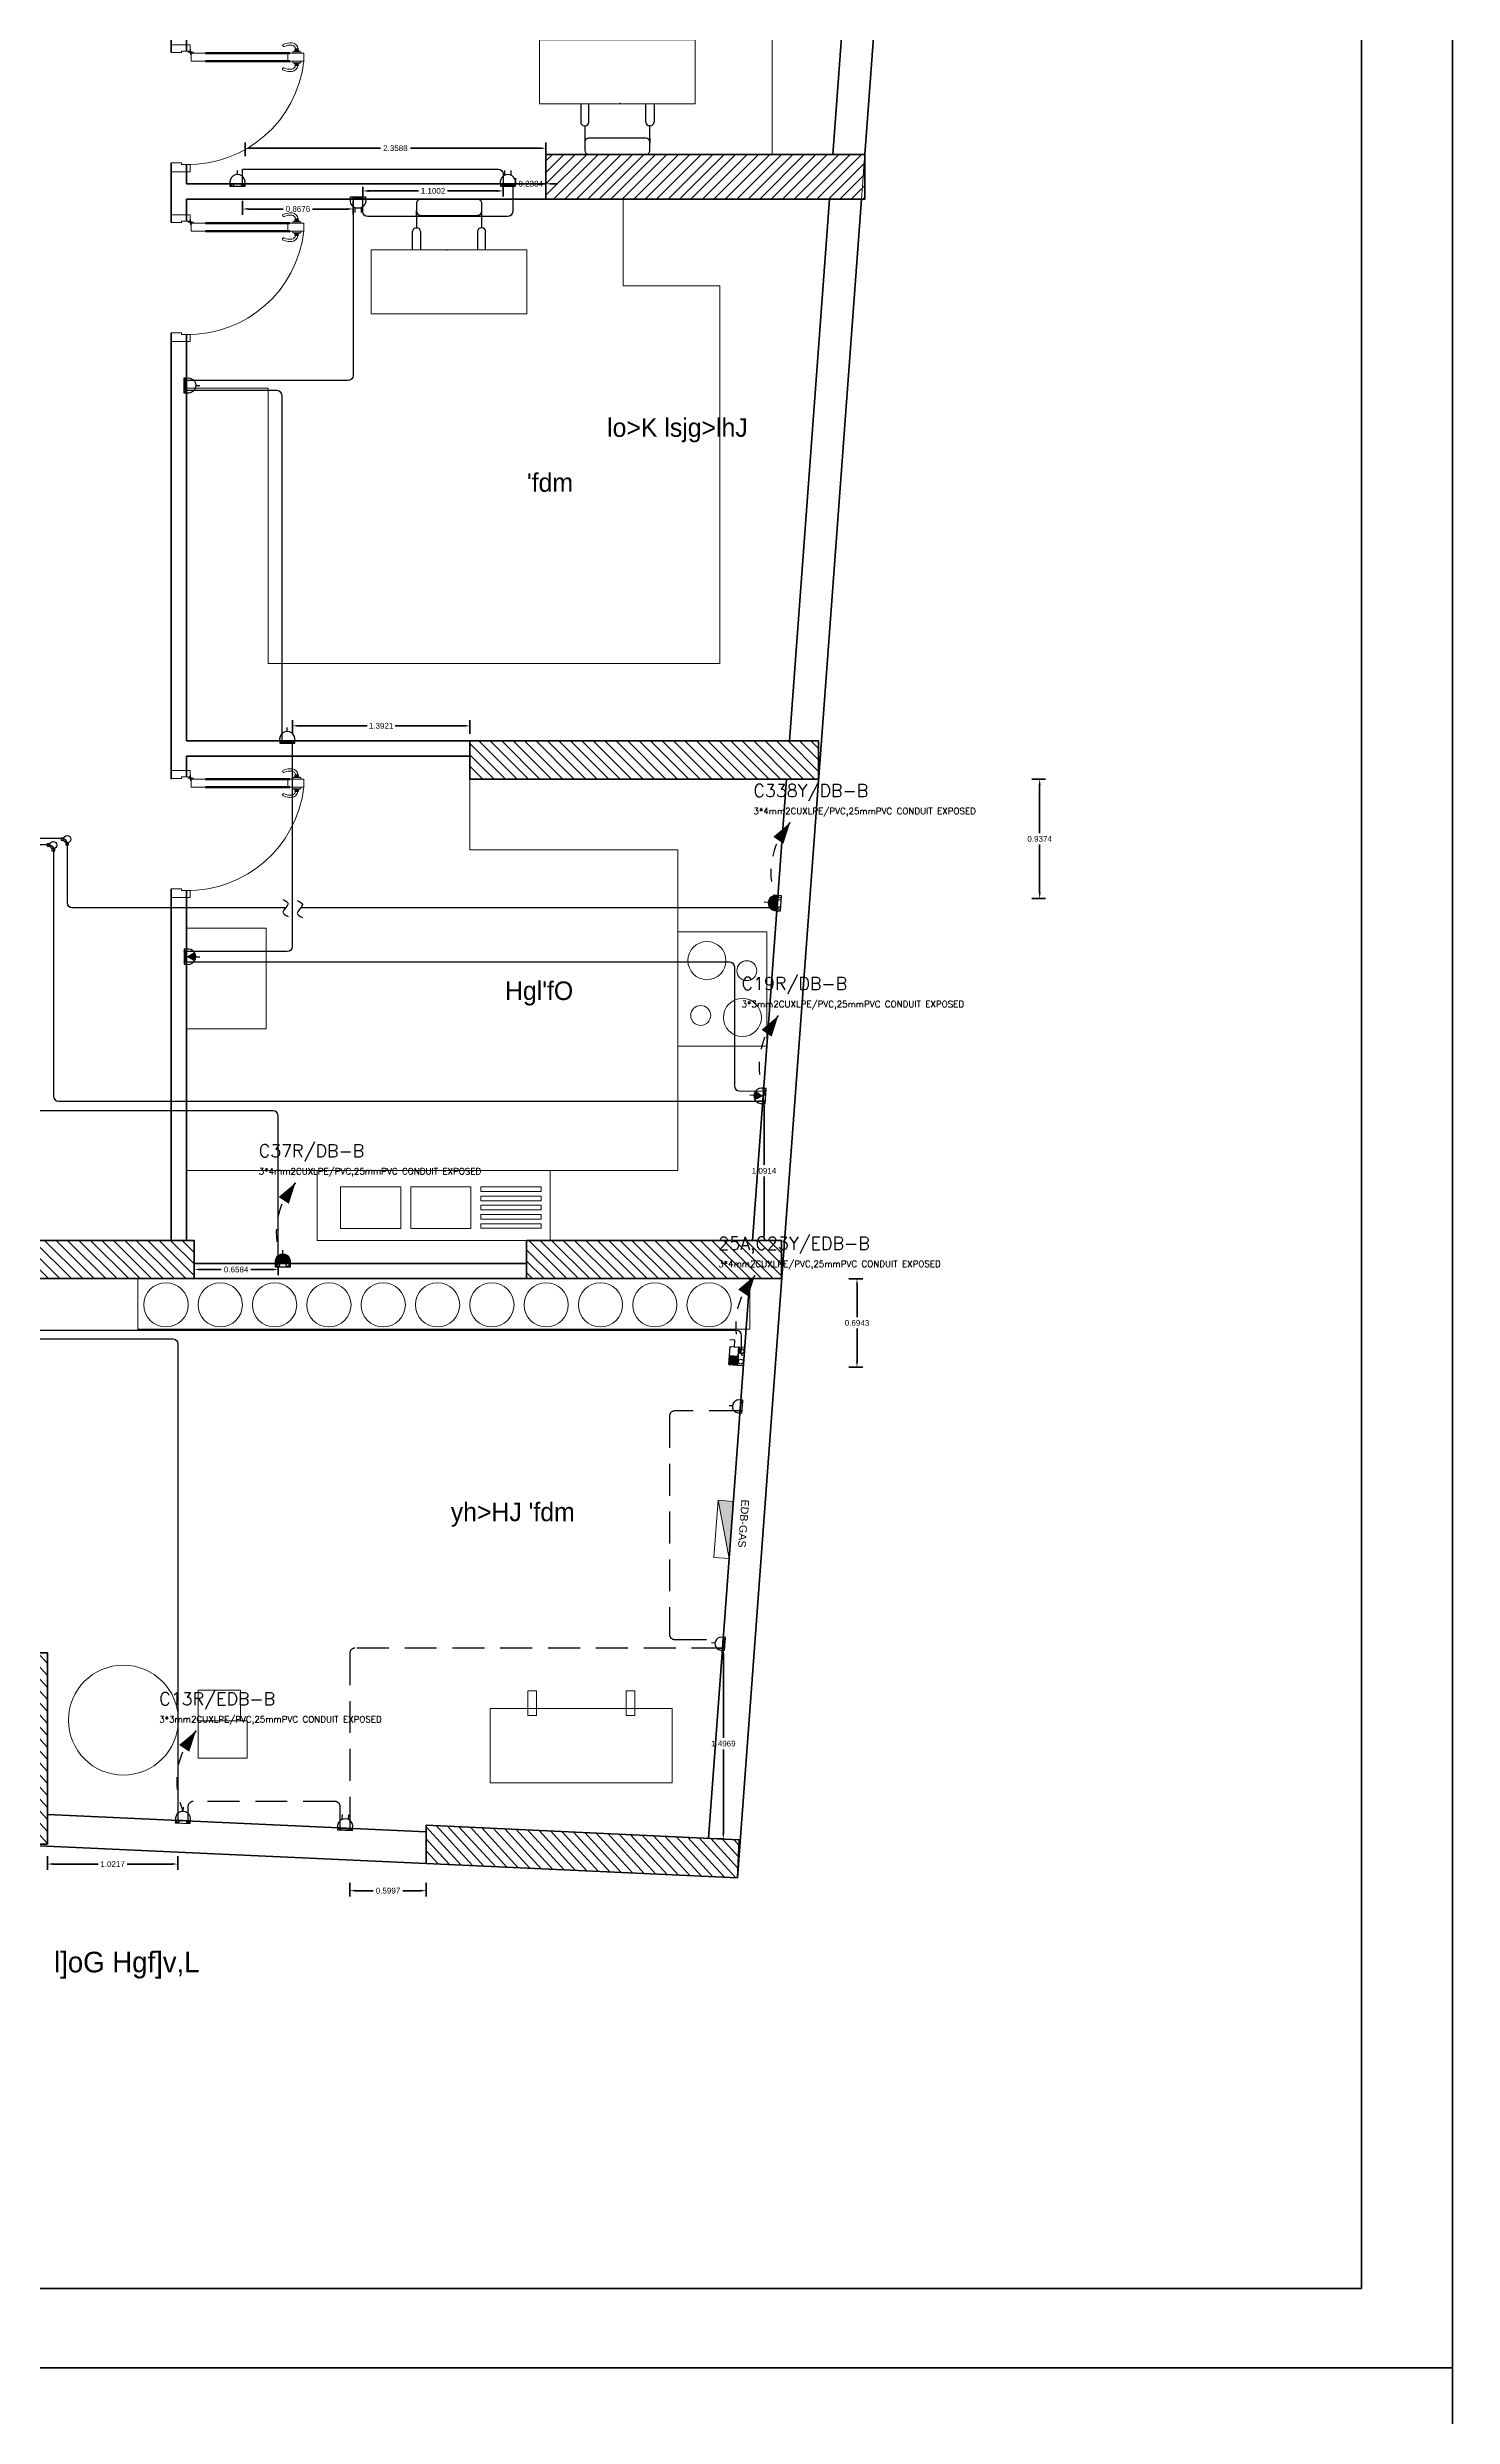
# Model space of a CAD drawing. Header units: inches. Extents: x 3955 to 4125, y 4886 to 4983.
# Drawn here: x 4056.49 to 4067.51, y 4916.26 to 4934.84 of the extents above; entities that cross this region are included whole.
import ezdxf

# ---------------------------------------------------------------- set-up
doc = ezdxf.new("R2010")
doc.units = ezdxf.units.IN
doc.header["$MEASUREMENT"] = 0
doc.linetypes.add('ACAD_ISO03W100', pattern=[30, 12, -18])
doc.linetypes.add('HIDDEN', pattern=[0.375, 0.25, -0.125])
doc.layers.get('0').update_dxf_attribs({"lineweight": 35})
doc.layers.get('Defpoints').update_dxf_attribs({"lineweight": 25})
for name, color, linetype, lineweight in [('Column(S)', 24, 'Continuous', 35), ('DIM', 6, 'Continuous', 20), ('DIM IN', 12, 'Continuous', 15), ('DOOR', 24, 'Continuous', 18), ('HA', 252, 'Continuous', 18), ('hatch col(S)', 45, 'Continuous', 15), ('NORM', 90, 'Continuous', 15), ('Shop Drawing', 3, 'Continuous', 30), ('TEXT', 152, 'Continuous', 30), ('walls', 7, 'Continuous', 40)]:
    doc.layers.add(name, color=color, linetype=linetype, lineweight=lineweight)
for name, color, linetype in [('E Wiring', 1, 'HIDDEN'), ('E-CUT', 30, 'Continuous'), ('E-LEADER', 30, 'Continuous'), ('E-POWER', 3, 'Continuous'), ('E-TEXT', 2, 'Continuous'), ('EM', 3, 'Continuous'), ('finish', 32, 'Continuous'), ('N Wiring', 255, 'Continuous'), ('UMG-ML', 251, 'Continuous'), ('WE - BOXES', 2, 'Continuous')]:
    doc.layers.add(name, color=color, linetype=linetype)
doc.styles.add('ARA', font='sosa.shx', dxfattribs={"height": 0.18})
doc.styles.add('ELEC', font='romans.shx')
doc.styles.add('SOSA', font='sosa.shx')
doc.styles.get("Standard").update_dxf_attribs({"font": 'arial.ttf'})
doc.dimstyles.get("Standard").update_dxf_attribs({"dimtxt": 0.18, "dimasz": 0.18, "dimexe": 0.18, "dimexo": 0.0625, "dimgap": 0.09, "dimtad": 0, "dimtih": 1, "dimtoh": 1, "dimdec": 4, "dimzin": 0, "dimdsep": 46, "dimtxsty": 'Standard', "dimcen": 0.09, "dimadec": 0, "dimazin": 0, "dimtfac": 1, "dimtdec": 4, "dimtofl": 0, "dimtmove": 0, "dimatfit": 3, "dimfxl": 1, "dimtolj": 1, "dimtzin": 0, "dimarcsym": 0})

# ---------------------------------------------------------------- blocks, each defined once
blk = doc.blocks.new('A$C73D03C2A')
at = {"layer": 'DOOR', "linetype": 'Continuous'}
for p, q in [((0.041, 0.852), (0.041, 0.871)), ((0.046, 0.852), (0.046, 0.871)), ((0.047, 0.852), (0.047, 0.872)), ((0.053, 0.872), (0.047, 0.872)), ((0.053, 0.852), (0.047, 0.852)), ((0.053, 0.852), (0.053, 0.872)), ((0.055, 0.845), (0.055, 0.879)), ((0.061, 0.879), (0.055, 0.879)), ((0.061, 0.845), (0.055, 0.845)), ((0.061, 0.835), (0.061, 0.889)), ((0.061, 0.889), (0.071, 0.889)), ((0.071, 0.835), (0.061, 0.835)), ((0.071, 0.813), (0.071, 0.911)), ((0.071, 0.911), (0.126, 0.911)), ((0.071, 0.817), (0.071, 0.808)), ((0.126, 0.813), (0.126, 0.911)), ((0.137, 0.889), (0.126, 0.889)), ((0.126, 0.835), (0.137, 0.835)), ((0.127, 0.817), (0.127, 0.808)), ((0.137, 0.835), (0.137, 0.889)), ((0.137, 0.879), (0.142, 0.879)), ((0.137, 0.845), (0.142, 0.845)), ((0.142, 0.845), (0.142, 0.879)), ((0.144, 0.872), (0.151, 0.872)), ((0.144, 0.852), (0.144, 0.872)), ((0.144, 0.852), (0.151, 0.852)), ((0.151, 0.852), (0.151, 0.872)), ((0.156, 0.872), (0.156, 0.872)), ((0.156, 0.852), (0.156, 0.872)), ((0.066, 0.236), (0.066, 0.812)), ((0.071, 0.813), (0.071, 0.236)), ((0.076, 0.813), (0.071, 0.813)), ((0.076, 0.802), (0.076, 0.813)), ((0.076, 0.802), (0.076, 0.236)), ((0.076, 0.802), (0.121, 0.802)), ((0.121, 0.802), (0.121, 0.813)), ((0.121, 0.813), (0.126, 0.813)), ((0.121, 0.802), (0.121, 0.236)), ((0.126, 0.813), (0.126, 0.236)), ((0.131, 0.236), (0.131, 0.812)), ((0.071, 0.236), (0.071, 0.138)), ((0.126, 0.138), (0.126, 0.236)), ((0.013, 0), (0.013, 0.131)), ((0.056, 0.131), (0.013, 0.131)), ((0.067, 0), (0.013, 0)), ((0.056, 0.131), (0.056, 0.071)), ((0.056, 0.071), (0.067, 0.071)), ((0.067, 0.071), (0.067, 0)), ((0.071, 0.138), (0.126, 0.138)), ((0.824, 0.071), (0.824, 0)), ((0.835, 0.071), (0.824, 0.071)), ((0.824, 0), (0.884, 0)), ((0.835, 0.131), (0.835, 0.071)), ((0.835, 0.131), (0.884, 0.131)), ((0.884, 0), (0.884, 0.131))]:
    blk.add_line(p, q, dxfattribs=at)
at = {"layer": 'DOOR'}
for p, q in [((0.013, 0.131), (0.013, 0)), ((0.013, 0.131), (0.013, 0)), ((0.013, 0.131), (0.013, 0)), ((0.044, 0.134), (0.082, 0.134)), ((0.056, 0.131), (0.071, 0.138)), ((0.064, 0.154), (0.064, 0.115))]:
    blk.add_line(p, q, dxfattribs=at)
at = {"layer": 'DOOR', "linetype": 'Continuous'}
blk.add_circle((0.064, 0.134), 0.00617, dxfattribs=at)
for centre, radius, start, end in [((0.105, 0.817), 0.105, 172.4946, 205.9899), ((0.046, 0.825), 0.0459, 96.2766, 172.4946), ((0.106, 0.816), 0.0903, 171.5898, 204.9077), ((0.046, 0.825), 0.0297, 99.7089, 172.4946), ((0.044, 0.871), 0.00259, 0, 180), ((0.044, 0.852), 0.00259, 180, 0), ((0.071, 0.812), 0.00476, 90, 270), ((0.127, 0.812), 0.00476, 270, 90), ((0.153, 0.872), 0.00262, 0, 192.4511), ((0.153, 0.852), 0.00262, 167.5489, 0), ((0.151, 0.824), 0.0459, 7.5054, 83.7234), ((0.151, 0.824), 0.0297, 7.5054, 80.2911), ((0.091, 0.815), 0.0903, 335.0923, 8.4102), ((0.092, 0.817), 0.105, 334.0101, 7.5054), ((0.018, 0.773), 0.00773, 195.2913, 36.6885), ((0.179, 0.772), 0.00773, 143.3115, 344.7087)]:
    blk.add_arc(centre, radius, start, end, dxfattribs=at)
at = {"layer": 'DOOR'}
blk.add_arc((0.035, 0.116), 0.8, 358.9289, 83.4773, dxfattribs=at)
blk = doc.blocks.new('A$C62E15A51')
at = {"layer": 'UMG-ML', "color": 34}
for p, q in [((0.032, 0.372), (0.032, 0.309)), ((0.511, 0.404), (0.064, 0.404)), ((0.543, 0.309), (0.543, 0.372)), ((0.032, 0.277), (0.032, 0.316)), ((0.032, 0.277), (0.032, 0.179)), ((0.064, 0.277), (0.511, 0.277)), ((0.543, 0.277), (0.543, 0.316)), ((0.543, 0.179), (0.543, 0.277)), ((0, 0.004), (0, 0.15)), ((0.029, 0.179), (0.035, 0.179)), ((0.064, 0.15), (0.064, 0.004)), ((0.269, 0), (0.269, 0.004)), ((0.511, 0.15), (0.511, 0.004)), ((0.546, 0.179), (0.539, 0.179)), ((0.574, 0.004), (0.574, 0.15))]:
    blk.add_line(p, q, dxfattribs=at)
for centre, radius, start, end in [((0.064, 0.372), 0.0319, 90.0003, 180.0003), ((0.511, 0.372), 0.0319, 0.0003, 90.0003), ((0.064, 0.309), 0.0319, 180.0003, 270.0003), ((0.511, 0.309), 0.0319, 270.0003, 0.0003), ((0.029, 0.15), 0.0287, 90.0003, 180.0003), ((0.035, 0.15), 0.0287, 0.0003, 90.0003), ((0.539, 0.15), 0.0287, 90.0003, 180.0003), ((0.546, 0.15), 0.0287, 0.0003, 90.0003)]:
    blk.add_arc(centre, radius, start, end, dxfattribs=at)
blk = doc.blocks.new('LAB PANNEL')
h = blk.add_hatch(color=4)
h.dxf.hatch_style = 1
h.paths.add_polyline_path([(96.055, 62.414), (95.935, 62.414), (96.055, 61.964)])
at = {"layer": 'NORM', "color": 4, "lineweight": 0, "ltscale": 2.5}
blk.add_line((95.935, 62.414, 0), (96.055, 61.964, 0), dxfattribs=at)
at = {"layer": 'NORM', "color": 4, "lineweight": 0, "ltscale": 2.5, "elevation": 0}
blk.add_lwpolyline([(96.055, 62.414), (95.935, 62.414), (95.935, 61.964), (96.055, 61.964), (96.055, 62.414)], dxfattribs=at)
blk = doc.blocks.new('S2')
blk.add_line((-147, 0), (147, 0))
at = {"linetype": 'Continuous'}
for p, q in [((-62, 167), (-62, 260)), ((62, 167), (62, 260))]:
    blk.add_line(p, q, dxfattribs=at)
blk.add_lwpolyline([(147, 0), (-147, 0), (-147, -44), (147, -44)], close=True)
for centre in [(-93, -22), (93, -22)]:
    blk.add_circle(centre, 19.4)
blk.add_arc((0, 30), 150, 348.4616, 191.5384, dxfattribs=at)
blk = doc.blocks.new('S1')
for p, q in [((-147, 0), (147, 0)), ((0, 180), (0, 260))]:
    blk.add_line(p, q)
blk.add_lwpolyline([(147, 0), (-147, 0), (-147, -48), (147, -48)], close=True)
for centre in [(-99, -24), (99, -24)]:
    blk.add_circle(centre, 22.2)
at = {"linetype": 'Continuous'}
blk.add_arc((0, 30), 150, 348.4616, 191.5384, dxfattribs=at)
blk = doc.blocks.new('S6')
blk.add_hatch(color=256).paths.add_polyline_path([(-147, 0), (147, 0, 1.224777)])
for p, q in [((-147, 0), (147, 0)), ((0, 180), (0, 260))]:
    blk.add_line(p, q)
blk.add_lwpolyline([(147, 0), (-147, 0), (-147, -67), (147, -67)], close=True)
for centre in [(-92, -33), (92, -33)]:
    blk.add_circle(centre, 30)
at = {"linetype": 'Continuous'}
blk.add_arc((0, 30), 150, 348.4616, 191.5384, dxfattribs=at)
blk = doc.blocks.new('*U9')
blk.add_line((233, 512), (309, 560))
blk.add_lwpolyline([(309, 560, 0, 96, 0), (175, 462, 96, 96, 0)], format="xyseb")
at = {"linetype": 'HIDDEN', "ltscale": 0.2}
blk.add_arc((581, 44), 583, 117.8068, 184.3237, dxfattribs=at)
blk = doc.blocks.new('S8')
blk.add_hatch(color=256).paths.add_polyline_path([(88, 151, 0.325045), (-88, 151), (0, 0)])
for p, q in [((-147, 0), (147, 0)), ((0, 180), (0, 260))]:
    blk.add_line(p, q)
blk.add_lwpolyline([(147, 0), (-147, 0), (-147, -46), (147, -46)], close=True)
for centre in [(-100, -23), (100, -23)]:
    blk.add_circle(centre, 21.4)
at = {"linetype": 'Continuous'}
blk.add_arc((0, 30), 150, 348.4616, 191.5384, dxfattribs=at)
blk = doc.blocks.new('*D310')
at = {"layer": 'Defpoints', "color": 0}
for p in [(3573.596, 1336.126, 0), (3573.835, 1336.126, 0), (3573.835, 1336.126)]:
    blk.add_point(p, dxfattribs=at)
at = {"layer": 'DIM', "color": 0, "lineweight": -2, "transparency": 16777216}
for p, q in [((3573.551, 1336.126), (3573.506, 1336.126)), ((3573.596, 1336.126), (3573.596, 1336.171)), ((3573.835, 1336.126), (3573.835, 1336.171)), ((3573.88, 1336.126), (3573.925, 1336.126))]:
    blk.add_line(p, q, dxfattribs=at)
at = {"layer": 'DIM', "color": 0, "transparency": 16777216}
for points in [[(3573.551, 1336.133), (3573.551, 1336.118), (3573.596, 1336.126)], [(3573.88, 1336.133), (3573.88, 1336.118), (3573.835, 1336.126)]]:
    blk.add_solid(points, dxfattribs=at)
at = {"layer": 'DIM', "color": 0, "transparency": 16777216, "insert": (3573.716, 1336.126), "char_height": 0.045, "attachment_point": 5}
blk.add_mtext('\\A1;0.2384', dxfattribs=at)
blk = doc.blocks.new('*D311')
at = {"layer": 'Defpoints', "color": 0}
for p in [(3573.835, 1336.405), (3571.476, 1336.126, 0), (3573.835, 1336.126, 0)]:
    blk.add_point(p, dxfattribs=at)
at = {"layer": 'DIM', "color": 0, "lineweight": -2, "transparency": 16777216}
for p, q in [((3571.476, 1336.342), (3571.476, 1336.45)), ((3571.521, 1336.405), (3572.539, 1336.405)), ((3573.79, 1336.405), (3572.772, 1336.405)), ((3573.835, 1336.342), (3573.835, 1336.45))]:
    blk.add_line(p, q, dxfattribs=at)
at = {"layer": 'DIM', "color": 0, "transparency": 16777216}
for points in [[(3571.521, 1336.412), (3571.521, 1336.397), (3571.476, 1336.405)], [(3573.79, 1336.412), (3573.79, 1336.397), (3573.835, 1336.405)]]:
    blk.add_solid(points, dxfattribs=at)
at = {"layer": 'DIM', "color": 0, "transparency": 16777216, "insert": (3572.655, 1336.405), "char_height": 0.045, "attachment_point": 5}
blk.add_mtext('\\A1;2.3588', dxfattribs=at)
blk = doc.blocks.new('*D390')
at = {"layer": 'Defpoints', "color": 0}
for p in [(3569.927, 1323.278, 0), (3570.949, 1323.278, 0), (3569.927, 1322.945)]:
    blk.add_point(p, dxfattribs=at)
at = {"layer": 'DIM', "color": 0, "lineweight": -2, "transparency": 16777216}
for p, q in [((3569.927, 1323.008), (3569.927, 1322.9)), ((3569.972, 1322.945), (3570.324, 1322.945)), ((3570.904, 1322.945), (3570.552, 1322.945)), ((3570.949, 1323.008), (3570.949, 1322.9))]:
    blk.add_line(p, q, dxfattribs=at)
at = {"layer": 'DIM', "color": 0, "transparency": 16777216}
for points in [[(3569.972, 1322.953), (3569.972, 1322.938), (3569.927, 1322.945)], [(3570.904, 1322.953), (3570.904, 1322.938), (3570.949, 1322.945)]]:
    blk.add_solid(points, dxfattribs=at)
at = {"layer": 'DIM', "color": 0, "transparency": 16777216, "insert": (3570.438, 1322.945), "char_height": 0.045, "attachment_point": 5}
blk.add_mtext('\\A1;1.0217', dxfattribs=at)
blk = doc.blocks.new('*D391')
at = {"layer": 'Defpoints', "color": 0}
for p in [(3572.297, 1323.217, 0), (3572.897, 1323.217, 0), (3572.897, 1322.736)]:
    blk.add_point(p, dxfattribs=at)
at = {"layer": 'DIM', "color": 0, "lineweight": -2, "transparency": 16777216}
for p, q in [((3572.297, 1322.799), (3572.297, 1322.691)), ((3572.342, 1322.736), (3572.481, 1322.736)), ((3572.852, 1322.736), (3572.713, 1322.736)), ((3572.897, 1322.799), (3572.897, 1322.691))]:
    blk.add_line(p, q, dxfattribs=at)
at = {"layer": 'DIM', "color": 0, "transparency": 16777216}
for points in [[(3572.342, 1322.744), (3572.342, 1322.729), (3572.297, 1322.736)], [(3572.852, 1322.744), (3572.852, 1322.729), (3572.897, 1322.736)]]:
    blk.add_solid(points, dxfattribs=at)
at = {"layer": 'DIM', "color": 0, "transparency": 16777216, "insert": (3572.597, 1322.736), "char_height": 0.045, "attachment_point": 5}
blk.add_mtext('\\A1;0.5997', dxfattribs=at)
blk = doc.blocks.new('*D392')
at = {"layer": 'Defpoints', "color": 0}
for p in [(3575.228, 1324.639, 0), (3575.226, 1323.142, 0), (3575.226, 1323.142)]:
    blk.add_point(p, dxfattribs=at)
at = {"layer": 'DIM', "color": 0, "lineweight": -2, "transparency": 16777216}
for p, q in [((3575.226, 1324.639), (3575.181, 1324.639)), ((3575.226, 1324.594), (3575.226, 1323.936)), ((3575.226, 1323.187), (3575.226, 1323.845)), ((3575.226, 1323.142), (3575.181, 1323.142))]:
    blk.add_line(p, q, dxfattribs=at)
at = {"layer": 'DIM', "color": 0, "transparency": 16777216}
for points in [[(3575.218, 1324.594), (3575.233, 1324.594), (3575.226, 1324.639)], [(3575.218, 1323.187), (3575.233, 1323.187), (3575.226, 1323.142)]]:
    blk.add_solid(points, dxfattribs=at)
at = {"layer": 'DIM', "color": 0, "transparency": 16777216, "insert": (3575.226, 1323.89), "char_height": 0.045, "attachment_point": 5}
blk.add_mtext('\\A1;1.4969', dxfattribs=at)
blk = doc.blocks.new('*D393')
at = {"layer": 'Defpoints', "color": 0}
for p in [(3575.39, 1327.537, 0), (3576.274, 1327.537), (3575.39, 1326.843, 0)]:
    blk.add_point(p, dxfattribs=at)
at = {"layer": 'DIM', "color": 0, "lineweight": -2, "transparency": 16777216}
for p, q in [((3576.211, 1327.537), (3576.319, 1327.537)), ((3576.274, 1327.492), (3576.274, 1327.236)), ((3576.274, 1326.888), (3576.274, 1327.145)), ((3576.211, 1326.843), (3576.319, 1326.843))]:
    blk.add_line(p, q, dxfattribs=at)
at = {"layer": 'DIM', "color": 0, "transparency": 16777216}
for points in [[(3576.266, 1327.492), (3576.281, 1327.492), (3576.274, 1327.537)], [(3576.266, 1326.888), (3576.281, 1326.888), (3576.274, 1326.843)]]:
    blk.add_solid(points, dxfattribs=at)
at = {"layer": 'DIM', "color": 0, "transparency": 16777216, "insert": (3576.274, 1327.19), "char_height": 0.045, "attachment_point": 5}
blk.add_mtext('\\A1;0.6943', dxfattribs=at)
blk = doc.blocks.new('*D394')
at = {"layer": 'Defpoints', "color": 0}
for p in [(3571.077, 1327.644, 0), (3571.077, 1327.609), (3571.735, 1327.644, 0)]:
    blk.add_point(p, dxfattribs=at)
at = {"layer": 'DIM', "color": 0, "lineweight": -2, "transparency": 16777216}
for p, q in [((3571.077, 1327.628), (3571.077, 1327.564)), ((3571.122, 1327.609), (3571.29, 1327.609)), ((3571.69, 1327.609), (3571.522, 1327.609)), ((3571.735, 1327.628), (3571.735, 1327.564))]:
    blk.add_line(p, q, dxfattribs=at)
at = {"layer": 'DIM', "color": 0, "transparency": 16777216}
for points in [[(3571.122, 1327.617), (3571.122, 1327.602), (3571.077, 1327.609)], [(3571.69, 1327.617), (3571.69, 1327.602), (3571.735, 1327.609)]]:
    blk.add_solid(points, dxfattribs=at)
at = {"layer": 'DIM', "color": 0, "transparency": 16777216, "insert": (3571.406, 1327.609), "char_height": 0.045, "attachment_point": 5}
blk.add_mtext('\\A1;0.6584', dxfattribs=at)
blk = doc.blocks.new('*D395')
at = {"layer": 'Defpoints', "color": 0}
for p in [(3575.545, 1328.929, 0), (3575.545, 1327.837, 0), (3575.545, 1327.837)]:
    blk.add_point(p, dxfattribs=at)
at = {"layer": 'DIM', "color": 0, "lineweight": -2, "transparency": 16777216}
for p, q in [((3575.545, 1328.929), (3575.5, 1328.929)), ((3575.545, 1328.884), (3575.545, 1328.429)), ((3575.545, 1327.882), (3575.545, 1328.338)), ((3575.545, 1327.837), (3575.5, 1327.837))]:
    blk.add_line(p, q, dxfattribs=at)
at = {"layer": 'DIM', "color": 0, "transparency": 16777216}
for points in [[(3575.538, 1328.884), (3575.553, 1328.884), (3575.545, 1328.929)], [(3575.538, 1327.882), (3575.553, 1327.882), (3575.545, 1327.837)]]:
    blk.add_solid(points, dxfattribs=at)
at = {"layer": 'DIM', "color": 0, "transparency": 16777216, "insert": (3575.545, 1328.383), "char_height": 0.045, "attachment_point": 5}
blk.add_mtext('\\A1;1.0914', dxfattribs=at)
blk = doc.blocks.new('*D396')
at = {"layer": 'Defpoints', "color": 0}
for p in [(3575.666, 1331.456, 0), (3577.706, 1331.456), (3575.666, 1330.519, 0)]:
    blk.add_point(p, dxfattribs=at)
at = {"layer": 'DIM', "color": 0, "lineweight": -2, "transparency": 16777216}
for p, q in [((3577.644, 1331.456), (3577.751, 1331.456)), ((3577.706, 1331.411), (3577.706, 1331.033)), ((3577.706, 1330.564), (3577.706, 1330.942)), ((3577.644, 1330.519), (3577.751, 1330.519))]:
    blk.add_line(p, q, dxfattribs=at)
at = {"layer": 'DIM', "color": 0, "transparency": 16777216}
for points in [[(3577.699, 1331.411), (3577.714, 1331.411), (3577.706, 1331.456)], [(3577.699, 1330.564), (3577.714, 1330.564), (3577.706, 1330.519)]]:
    blk.add_solid(points, dxfattribs=at)
at = {"layer": 'DIM', "color": 0, "transparency": 16777216, "insert": (3577.706, 1330.987), "char_height": 0.045, "attachment_point": 5}
blk.add_mtext('\\A1;0.9374', dxfattribs=at)
blk = doc.blocks.new('*D397')
at = {"layer": 'Defpoints', "color": 0}
for p in [(3573.239, 1331.874), (3571.847, 1331.746, 0), (3573.239, 1331.746, 0)]:
    blk.add_point(p, dxfattribs=at)
at = {"layer": 'DIM', "color": 0, "lineweight": -2, "transparency": 16777216}
for p, q in [((3571.847, 1331.811), (3571.847, 1331.919)), ((3571.892, 1331.874), (3572.433, 1331.874)), ((3573.194, 1331.874), (3572.652, 1331.874)), ((3573.239, 1331.811), (3573.239, 1331.919))]:
    blk.add_line(p, q, dxfattribs=at)
at = {"layer": 'DIM', "color": 0, "transparency": 16777216}
for points in [[(3571.892, 1331.881), (3571.892, 1331.866), (3571.847, 1331.874)], [(3573.194, 1331.881), (3573.194, 1331.866), (3573.239, 1331.874)]]:
    blk.add_solid(points, dxfattribs=at)
at = {"layer": 'DIM', "color": 0, "transparency": 16777216, "insert": (3572.543, 1331.874), "char_height": 0.045, "attachment_point": 5}
blk.add_mtext('\\A1;1.3921', dxfattribs=at)
blk = doc.blocks.new('*D398')
at = {"layer": 'Defpoints', "color": 0}
for p in [(3572.399, 1336.117, 0), (3573.5, 1336.117, 0), (3572.399, 1336.07)]:
    blk.add_point(p, dxfattribs=at)
at = {"layer": 'DIM', "color": 0, "lineweight": -2, "transparency": 16777216}
for p, q in [((3572.399, 1336.101), (3572.399, 1336.025)), ((3573.5, 1336.101), (3573.5, 1336.025)), ((3572.444, 1336.07), (3572.836, 1336.07)), ((3573.455, 1336.07), (3573.063, 1336.07))]:
    blk.add_line(p, q, dxfattribs=at)
at = {"layer": 'DIM', "color": 0, "transparency": 16777216}
for points in [[(3572.444, 1336.077), (3572.444, 1336.062), (3572.399, 1336.07)], [(3573.455, 1336.077), (3573.455, 1336.062), (3573.5, 1336.07)]]:
    blk.add_solid(points, dxfattribs=at)
at = {"layer": 'DIM', "color": 0, "transparency": 16777216, "insert": (3572.95, 1336.07), "char_height": 0.045, "attachment_point": 5}
blk.add_mtext('\\A1;1.1002', dxfattribs=at)
blk = doc.blocks.new('*D399')
at = {"layer": 'Defpoints', "color": 0}
for p in [(3571.457, 1336.014, 0), (3571.457, 1335.928), (3572.324, 1336.014, 0)]:
    blk.add_point(p, dxfattribs=at)
at = {"layer": 'DIM', "color": 0, "lineweight": -2, "transparency": 16777216}
for p, q in [((3571.457, 1335.991), (3571.457, 1335.883)), ((3571.502, 1335.928), (3571.775, 1335.928)), ((3572.279, 1335.928), (3572.006, 1335.928)), ((3572.324, 1335.991), (3572.324, 1335.883))]:
    blk.add_line(p, q, dxfattribs=at)
at = {"layer": 'DIM', "color": 0, "transparency": 16777216}
for points in [[(3571.502, 1335.936), (3571.502, 1335.921), (3571.457, 1335.928)], [(3572.279, 1335.936), (3572.279, 1335.921), (3572.324, 1335.928)]]:
    blk.add_solid(points, dxfattribs=at)
at = {"layer": 'DIM', "color": 0, "transparency": 16777216, "insert": (3571.891, 1335.928), "char_height": 0.045, "attachment_point": 5}
blk.add_mtext('\\A1;0.8676', dxfattribs=at)
blk = doc.blocks.new('DC1')
blk.add_hatch(color=256).paths.add_polyline_path([(0, 175), (-175, 175), (-175, 0), (0, 0)])
for p, q in [((-175, 175), (175, 175)), ((-175, 175), (-175, 0)), ((-175, 0), (175, 0)), ((0, 175), (0, 0)), ((175, 175), (175, 0)), ((175, 88), (305, 88)), ((305, 88), (305, 187))]:
    blk.add_line(p, q)
blk.add_lwpolyline([(175, 0), (-175, 0), (-175, -112), (175, -112)], close=True)
for centre in [(-102, -56), (102, -56)]:
    blk.add_circle(centre, 47.4)
blk = doc.blocks.new('S3')
at = {"layer": 'E-POWER', "xscale": 0.0004022874689625001, "yscale": 0.0004022874689625001, "zscale": 0.0004022874689625001, "rotation": 85.78146403431322}
blk.add_blockref('S6', (0, 0), dxfattribs=at)
blk = doc.blocks.new('*U111')
at = {"layer": 'WE - BOXES'}
for points in [[(-0.055, -0.024), (-0.096, -0.024), (-0.096, 0.024), (-0.055, 0.024)], [(-0.024, -0.055), (-0.024, -0.096), (0.024, -0.096), (0.024, -0.055)]]:
    blk.add_lwpolyline(points, dxfattribs=at)
blk.add_circle((0, 0), 0.06, dxfattribs=at)
blk = doc.blocks.new('A$C606D7A20')
at = {"layer": 'hatch col(S)', "ltscale": 2.5}
h = blk.add_hatch(dxfattribs=at)
h.set_pattern_fill('ANSI31', color=256, scale=0.02, angle=-360)
h.set_pattern_definition([(45, (-149.99072, 298.166544), (-0.044901281, 0.044901281), [])])
h.paths.add_polyline_path([(45.95572, -4.46079), (45.95572, -4.81079), (48.45057, -4.81079), (48.4556, -4.65145), (48.4556, -4.46079)])
h = blk.add_hatch(dxfattribs=at)
h.set_pattern_fill('ANSI31', color=256, scale=0.02, angle=-270)
h.set_pattern_definition([(135, (-287.32674, -648.19272), (-0.0449012806, -0.0449012806), [])])
h.paths.add_polyline_path([(45.35961, -9.06045), (45.35961, -9.36043), (48.09366, -9.36043), (48.09375, -9.06044)])
h = blk.add_hatch(dxfattribs=at)
h.set_pattern_fill('ANSI31', color=256, scale=0.02, angle=-270)
h.set_pattern_definition([(135, (-291.98804, -652.111405), (-0.0449012806, -0.0449012806), [])])
h.paths.add_polyline_path([(41.69783, -12.97913), (41.69783, -13.27912), (43.19774, -13.27912), (43.19783, -12.97913)])
h = blk.add_hatch(dxfattribs=at)
h.set_pattern_fill('ANSI31', color=256, scale=0.02, angle=-270)
h.set_pattern_definition([(135, (-287.38193, -652.114), (-0.0449012806, -0.0449012806), [])])
h.paths.add_polyline_path([(45.80415, -13.2791), (47.80385, -13.2791), (47.80376, -12.9791), (45.80397, -12.9791)])
h = blk.add_hatch(dxfattribs=at)
h.set_pattern_fill('ANSI31', color=256, scale=0.02, angle=-272.6316)
h.set_pattern_definition([(132.3684, (-150.37583, 341.184944), (-0.046915522, -0.042792333), [])])
h.paths.add_polyline_path([(42.04783, -16.21412), (41.69783, -16.21412), (41.69783, -17.71412), (42.04783, -17.71412)])
h = blk.add_hatch(dxfattribs=at)
h.set_pattern_fill('ANSI31', color=256, scale=0.02, angle=-272.6316)
h.set_pattern_definition([(132.3684, (-316.705755, -640.74912), (-0.046915522, -0.042792333), [])])
h.paths.add_polyline_path([(45.01767, -17.86647), (47.45784, -17.98025), (47.4717, -17.68058), (45.01771, -17.56618)])
at = {"layer": 'Column(S)', "ltscale": 2.5}
for points in [[(48.4556, -4.81079), (48.4556, -4.46079), (45.95572, -4.46079), (45.95572, -4.81079)], [(48.09371, -9.36045), (48.09371, -9.06045), (45.35961, -9.06045), (45.35961, -9.36045)], [(43.19783, -13.27912), (43.19783, -12.97912), (41.69783, -12.97912), (41.69783, -13.27912)], [(47.80406, -13.2791), (47.80406, -12.9791), (45.80406, -12.9791), (45.80406, -13.2791)], [(41.69783, -17.71412), (42.04783, -17.71412), (42.04783, -16.21412), (41.69783, -16.21412)], [(47.45793, -17.98025), (47.4717, -17.68057), (45.01769, -17.56617), (45.01769, -17.86648)]]:
    blk.add_lwpolyline(points, close=True, dxfattribs=at)
at = {"layer": 'DIM IN', "ltscale": 2.5}
for p, q in [((47.72984, -0.83482), (47.72984, -4.46079)), ((46.56224, -4.81079), (46.56224, -5.49115)), ((46.56224, -5.49115), (47.31832, -5.49115)), ((47.31832, -5.49115), (47.31832, -8.45402)), ((43.77805, -6.2942), (43.13783, -6.2942)), ((43.77805, -8.45402), (43.77805, -6.2942)), ((47.31832, -8.45402), (43.77805, -8.45402)), ((45.35961, -9.36045), (45.35961, -9.91648)), ((45.35961, -9.91648), (46.98936, -9.91648)), ((46.98936, -9.91648), (46.98936, -12.43118)), ((46.98936, -12.43118), (43.13783, -12.43118))]:
    blk.add_line(p, q, dxfattribs=at)
at = {"layer": 'DIM IN', "ltscale": 2.5, "elevation": 0}
for points in [[(45.90655, -3.56079), (47.12573, -3.56079), (47.12573, -4.06378), (45.90655, -4.06378)], [(45.80611, -5.71079), (44.58692, -5.71079), (44.58692, -5.2078), (45.80611, -5.2078)], [(44.34515, -12.55983), (44.81752, -12.55983), (44.81752, -12.88543), (44.34515, -12.88543)], [(44.89571, -12.55983), (45.36808, -12.55983), (45.36808, -12.88543), (44.89571, -12.88543)], [(45.44625, -12.55983), (45.91862, -12.55983), (45.91862, -12.59584), (45.44625, -12.59584)], [(45.44625, -12.63184), (45.91862, -12.63184), (45.91862, -12.66785), (45.44625, -12.66785)], [(45.44625, -12.70386), (45.91862, -12.70386), (45.91862, -12.73987), (45.44625, -12.73987)], [(45.44625, -12.77587), (45.91862, -12.77587), (45.91862, -12.81188), (45.44625, -12.81188)], [(45.44625, -12.84789), (45.91862, -12.84789), (45.91862, -12.88389), (45.44625, -12.88389)], [(43.22879, -16.50663), (43.56221, -16.50663), (43.56221, -16.74899), (43.22879, -16.74899)], [(45.88073, -16.51317), (45.81328, -16.51317), (45.81328, -16.7053), (45.88073, -16.7053)], [(46.58556, -16.51317), (46.65301, -16.51317), (46.65301, -16.7053), (46.58556, -16.7053)], [(45.51989, -16.65137), (46.9464, -16.65137), (46.9464, -17.23449), (45.51989, -17.23449)], [(43.22879, -16.74899), (43.61273, -16.74899), (43.61273, -17.04185), (43.22879, -17.04185)]]:
    blk.add_lwpolyline(points, close=True, dxfattribs=at)
at = {"layer": 'DIM IN', "ltscale": 2.5}
for points in [[(43.13783, -10.5294), (43.76308, -10.5294), (43.76308, -11.31989), (43.13783, -11.31989)], [(46.98936, -10.55781), (47.6885, -10.55781), (47.6885, -11.45574), (46.98936, -11.45574)], [(44.16333, -12.43118), (45.99017, -12.43118), (45.99017, -12.9791), (44.16333, -12.9791)], [(47.55401, -13.2791), (42.75508, -13.2791), (42.75508, -13.67577), (47.55401, -13.67577)]]:
    blk.add_lwpolyline(points, close=True, dxfattribs=at)
for centre, radius in [((47.21807, -10.78419, 0), 0.14918), ((47.53083, -10.86335, 0), 0.07826), ((47.16933, -11.21452, 0), 0.07826), ((47.4963, -11.23076, 0), 0.14918), ((42.97706, -13.48429, 0), 0.17357), ((43.4029, -13.48429, 0), 0.17357), ((43.82873, -13.48429, 0), 0.17357), ((44.25457, -13.48429, 0), 0.17357), ((44.68041, -13.48429, 0), 0.17357), ((45.10625, -13.48429, 0), 0.17357), ((45.53209, -13.48429, 0), 0.17357), ((45.95793, -13.48429, 0), 0.17357), ((46.38377, -13.48429, 0), 0.17357), ((46.80961, -13.48429, 0), 0.17357), ((47.23545, -13.48429, 0), 0.17357), ((42.64278, -16.74226, 0), 0.43087)]:
    blk.add_circle(centre, radius, dxfattribs=at)
at = {"layer": 'E Wiring'}
blk.add_lwpolyline([(47.48566, -14.31688), (46.96459, -14.31688, 0.41421356), (46.92459, -14.35688), (46.92459, -16.06978, 0.41421356), (46.96459, -16.10978), (47.35342, -16.10978), (47.34844, -16.17783), (44.45803, -16.17783, 0.41421356), (44.41803, -16.21783), (44.41803, -17.59911), (44.3431, -17.59567), (44.3431, -17.4208, 0.41421356), (44.3031, -17.3808), (43.18901, -17.3808, 0.41421356), (43.14901, -17.4208), (43.14901, -17.54168)], format="xyb", dxfattribs=at)
at = {"layer": 'E-CUT'}
for points in [[(43.89397, -10.3047), (43.93412, -10.33815), (43.89397, -10.40506), (43.93412, -10.43852)], [(44.00635, -10.31203), (44.04649, -10.34548), (44.00635, -10.41239), (44.04649, -10.44585)]]:
    blk.add_spline(points, degree=3, dxfattribs=at)
at = {"layer": 'HA', "linetype": 'ACAD_ISO03W100'}
for points in [[(34.29757, 0), (48.78417, 0), (48.42931, -4.81079)], [(48.09371, -9.36045), (47.45793, -17.97962), (41.69783, -17.71492)]]:
    blk.add_lwpolyline(points, dxfattribs=at)
at = {"layer": 'N Wiring'}
for points in [[(43.57765, -4.70041), (43.57765, -4.57479), (45.5806, -4.57479, -0.41421356), (45.6206, -4.61479), (45.6206, -4.69955), (45.69569, -4.69955), (45.69569, -4.90797, -0.41421356), (45.65569, -4.94797), (44.56037, -4.94797, -0.41421356), (44.52037, -4.90797), (44.52037, -4.80203), (44.44528, -4.80203)], [(44.44528, -4.80203), (44.44528, -6.19344, -0.41421356), (44.40528, -6.23344), (43.12821, -6.23344), (43.12821, -6.31309)], [(43.88788, -9.07007), (43.88788, -6.35309, 0.41421356), (43.84788, -6.31309), (43.12821, -6.31309)], [(43.88788, -9.07007), (43.96753, -9.07007), (43.96753, -10.67413, -0.41421356), (43.92753, -10.71413), (43.12821, -10.71413), (43.12821, -10.79378)], [(43.12821, -10.79378), (47.39328, -10.79378, -0.41421356), (47.43328, -10.83378), (47.43328, -11.76691, 0.41340902), (47.47317, -11.80691), (47.67221, -11.80746)]]:
    blk.add_lwpolyline(points, format="xyb", dxfattribs=at)
at = {"layer": 'Shop Drawing'}
for points in [[(43.91405, -10.37161), (42.24364, -10.37161, -0.41421356), (42.20364, -10.33161), (42.20364, -9.86776, 0.41421356), (42.16364, -9.82776), (36.79538, -9.82776)], [(43.85627, -13.17252), (43.85627, -12.00173, 0.41421356), (43.81627, -11.96173), (41.96228, -11.96173, -0.41421356), (41.92228, -11.92173), (41.92228, -9.96156, 0.41421356), (41.88228, -9.92156), (36.75182, -9.92156)], [(36.79007, -9.87466), (42.05555, -9.87466, -0.41421356), (42.09555, -9.91466), (42.09555, -11.8477, 0.41421356), (42.13555, -11.8877), (47.66596, -11.8877)]]:
    blk.add_lwpolyline(points, format="xyb", dxfattribs=at)
blk.add_lwpolyline([(47.78192, -10.37161), (44.03273, -10.37161)], dxfattribs=at)
at = {"layer": 'Shop Drawing', "color": 11, "true_color": 0xf27172}
for points in [[(37.87367, -13.75109), (43.02953, -13.75109, -0.41421356), (43.06953, -13.79109), (43.06953, -17.53803)], [(47.48955, -13.84781), (47.48955, -13.72514, 0.41421356), (47.44955, -13.68514), (37.89889, -13.68514)]]:
    blk.add_lwpolyline(points, format="xyb", dxfattribs=at)
at = {"layer": 'walls', "ltscale": 2.5}
for p, q in [((48.50762, -0.35063), (48.20446, -4.46079)), ((48.7583, -0.35063), (48.45514, -4.46079)), ((43.01783, -3.66181), (43.01783, -3.49087)), ((43.13783, -3.64937), (43.13783, -3.49087)), ((43.01783, -4.69079), (43.01783, -4.52722)), ((43.13783, -4.69079), (43.13783, -4.53966)), ((43.01783, -4.99532), (43.01783, -4.69079)), ((43.01783, -4.96583), (43.01783, -4.81079)), ((45.95572, -4.69079), (43.13783, -4.69079)), ((43.13783, -4.98289), (43.13783, -4.81079)), ((43.13783, -4.9534), (43.13783, -4.81079)), ((45.95572, -4.81079), (43.13783, -4.81079)), ((48.42932, -4.81079), (47.45793, -17.98025)), ((48.17864, -4.81079), (47.86518, -9.06045)), ((43.01783, -9.36045), (43.01783, -5.86074)), ((43.13783, -9.06045), (43.13783, -5.87318)), ((43.01783, -9.35602), (43.01783, -9.03486)), ((43.13783, -9.06045), (45.35961, -9.06045)), ((43.13783, -9.18045), (45.35961, -9.18045)), ((43.13783, -9.34358), (43.13783, -9.18045)), ((47.84305, -9.36045), (47.57614, -12.9791)), ((43.01783, -12.97912), (43.01783, -10.22143)), ((43.13783, -12.97912), (43.13783, -10.23387)), ((43.19783, -13.1591), (45.80406, -13.1591)), ((43.19783, -13.2791), (45.80406, -13.2791)), ((47.55401, -13.2791), (47.23019, -17.66931)), ((45.01769, -17.6179), (42.04783, -17.48148)), ((45.01769, -17.86648), (41.69783, -17.71412))]:
    blk.add_line(p, q, dxfattribs=at)
at = {"layer": 'DIM'}
blk.add_blockref('S3', (47.77126, -10.33373), dxfattribs=at)
at = {"layer": 'DOOR', "ltscale": 2.5, "xscale": 1.143151522551666, "yscale": 1.143151522551666, "zscale": 1.143151522551666, "rotation": 270}
for p in [(43.01683, -3.58505), (43.01683, -4.91857), (43.01683, -9.27926)]:
    blk.add_blockref('A$C73D03C2A', p, dxfattribs=at)
at = {"layer": 'E-LEADER', "xscale": 0.001, "yscale": 0.001, "zscale": 0.001, "rotation": 19.94119348227059}
for p in [(47.77126, -10.33373), (47.67887, -11.84788), (43.89327, -13.1591), (47.49584, -13.88537), (43.11303, -17.458)]:
    blk.add_blockref('*U9', p, dxfattribs=at)
at = {"layer": 'E-POWER', "xscale": 0.0004022874689625001, "yscale": 0.0004022874689625001, "zscale": 0.0004022874689625001}
for name, p in [('S1', (43.53783, -4.69079)), ('S2', (45.65815, -4.69079)), ('S1', (43.9277, -9.06045)), ('S6', (43.89327, -13.1591))]:
    blk.add_blockref(name, p, dxfattribs=at)
at = {"layer": 'E-POWER'}
for name, p, xscale, yscale, zscale, rotation in [('S2', (44.48282, -4.81079), -0.0004022874689625001, 0.0004022874689625001, 0.0004022874689625001, 180), ('S1', (43.13783, -6.27327), -0.0004022874689625001, 0.0004022874689625001, 0.0004022874689625001, 269.9999999995593), ('S8', (43.13783, -10.75358), 0.0004022874689625001, 0.0004022874689625001, 0.0004022874689625001, 270), ('S8', (47.65966, -11.84674), 0.0004046254950457505, 0.0004046254950457505, 0.0004046254950457505, 85.78146403398861), ('DC1', (47.46413, -13.88719), 0.0004021116418382192, 0.0004021116418382192, 0.0004021116418382192, 85.78146403378358), ('S1', (47.48, -14.28254), 0.0003418262140686683, 0.0003418262140686683, 0.0003418262140686683, 85.7814640344219), ('S1', (47.34277, -16.14293), 0.0003418262140686683, 0.0003418262140686683, 0.0003418262140686683, 85.7814640344219), ('S1', (43.10971, -17.53026), 0.0004018637559254538, 0.0004018637559254538, 0.0004018637559254538, 357.3700746739262), ('S2', (44.38097, -17.58865), 0.0004018637559240501, 0.0004018637559240501, 0.0004018637559240501, 357.3700746734754)]:
    blk.add_blockref(name, p, dxfattribs=dict(at, xscale=xscale, yscale=yscale, zscale=zscale, rotation=rotation))
at = {"layer": 'finish', "ltscale": 2.5}
for p, rotation in [((46.80335, -4.05642), 179.999656520036), ((44.9093, -5.21516), 359.9996565200361)]:
    blk.add_blockref('A$C62E15A51', p, dxfattribs=dict(at, rotation=rotation))
at = {"layer": 'NORM', "color": 3, "lineweight": 9, "rotation": 355.7814640341039}
blk.add_blockref('LAB PANNEL', (-52.96049, -70.20582, 0), dxfattribs=at)
at = {"layer": 'WE - BOXES', "xscale": 0.468, "yscale": 0.468, "zscale": 0.468}
for p in [(42.09311, -9.87788, 0), (42.2026, -9.83157, 0)]:
    blk.add_blockref('*U111', p, dxfattribs=at)
at = {"layer": 'E-TEXT', "style": 'ELEC'}
for s, height, p in [('C338Y/DB-B', 0.1, (47.58261, -9.50067, 0)), ('3*4mm2CUXLPE/PVC,25mmPVC CONDUIT EXPOSED', 0.05, (47.58261, -9.63649, 0)), ('C19R/DB-B', 0.1, (47.49022, -11.01483, 0)), ('3*3mm2CUXLPE/PVC,25mmPVC CONDUIT EXPOSED', 0.05, (47.49022, -11.15065, 0)), ('C37R/DB-B', 0.1, (43.70461, -12.32605, 0)), ('3*4mm2CUXLPE/PVC,25mmPVC CONDUIT EXPOSED', 0.05, (43.70461, -12.46186, 0)), ('25A,C23Y/EDB-B', 0.1, (47.30718, -13.05231, 0)), ('3*4mm2CUXLPE/PVC,25mmPVC CONDUIT EXPOSED', 0.05, (47.30718, -13.18813, 0)), ('C13R/EDB-B', 0.1, (42.92438, -16.62495, 0)), ('3*3mm2CUXLPE/PVC,25mmPVC CONDUIT EXPOSED', 0.05, (42.92438, -16.76076, 0))]:
    blk.add_text(s, height=height, dxfattribs=at).set_placement(p)
at = {"layer": 'EM', "color": 1, "lineweight": 15, "ltscale": 2.5, "insert": (47.54957, -15.01425, 0), "char_height": 0.06, "attachment_point": 1, "rotation": 265.766083, "style": 'ARA'}
blk.add_mtext_dynamic_manual_height_columns('{\\fArial|b0|i0|c178|p34;\\C3;EDB-GAS}', width=0.6663898, gutter_width=0.9, heights=[0], dxfattribs=at)
at = {"layer": 'TEXT', "linetype": 'Continuous', "ltscale": 0.09, "style": 'SOSA'}
for s, height, p in [('lo>K lsjg>lhJ ', 0.1454168, (46.4357, -6.6753, 0)), ("'fdm", 0.145417, (45.80706, -7.10671, 0)), ("Hgl'fO", 0.145417, (45.63547, -11.0933, 0)), ("yh>HJ 'fdm", 0.145417, (45.20986, -15.18196)), ('l]oG Hgf]v,L', 0.1615742, (42.09956, -18.72099))]:
    blk.add_text(s, height=height, dxfattribs=at).set_placement(p)
at = {"layer": 'DIM'}
for base, p1, p2, picture, middle, set_off in [((45.95572, -4.41168, 0), (43.59695, -4.69079), (45.95572, -4.69079), '*D311', (44.77634, -4.41168, 0), (-3527.87912, -1340.81648)), ((45.955721, -4.6907891, 0), (45.7172714, -4.6907891), (45.955721, -4.6907891), '*D310', (45.8364962, -4.6907891, 0), (-3527.8791158, -1340.8164763)), ((43.57765, -4.88843, 0), (44.44528, -4.80203), (43.57765, -4.80203), '*D399', (44.01147, -4.88843, 0), (-3527.87912, -1340.81648)), ((44.52037, -4.74669, 0), (45.6206, -4.69955), (44.52037, -4.69955), '*D398', (45.07049, -4.74669, 0), (-3527.87912, -1340.81648)), ((45.35961, -8.94281, 0), (43.96753, -9.07007), (45.35961, -9.07007), '*D397', (44.66357, -8.94281, 0), (-3527.87912, -1340.81648)), ((43.19783, -13.20741, 0), (43.85627, -13.17252), (43.19783, -13.17252), '*D394', (43.52705, -13.20741, 0), (-3527.87912, -1340.81648)), ((42.04783, -17.87125, 0), (43.06953, -17.53803), (42.04783, -17.53803), '*D390', (42.55868, -17.87125, 0), (-3527.87912, -1340.81648)), ((45.01769, -18.08006, 0), (44.41803, -17.59911), (45.01769, -17.59911), '*D391', (44.71786, -18.08006, 0), (-3527.87912, -1340.81648))]:
    dim = blk.add_linear_dim(base=base, p1=p1, p2=p2, dimstyle='Standard', dxfattribs=at)
    dim.commit()
    dim.dimension.update_dxf_attribs({"geometry": picture, "text_midpoint": middle, "insert": set_off})
for base, p1, p2, picture, middle in [((49.82721, -9.36045, 0), (47.78737, -10.29782), (47.78737, -9.36045), '*D396', (49.82721, -9.82913, 0)), ((47.66596, -12.9791, 0), (47.66596, -11.8877), (47.66596, -12.9791), '*D395', (47.66596, -12.4334, 0)), ((48.39445, -13.2791, 0), (47.51099, -13.97343), (47.51099, -13.2791), '*D393', (48.39445, -13.62626, 0)), ((47.3466, -17.67473, 0), (47.34844, -16.17783), (47.3466, -17.67473), '*D392', (47.3466, -16.92628, 0))]:
    dim = blk.add_linear_dim(base=base, p1=p1, p2=p2, angle=90, dimstyle='Standard', dxfattribs=at)
    dim.commit()
    dim.dimension.update_dxf_attribs({"geometry": picture, "text_midpoint": middle, "insert": (-3527.87912, -1340.81648)})

msp = doc.modelspace()

# ---------------------------------------------------------------- linework, layer by layer
at = {"color": 9, "lineweight": 50, "true_color": 0xd19cc7}
msp.add_lwpolyline([(4067.51, 4983.147), (3955.211, 4983.147), (3955.211, 4886.441), (4067.51, 4886.441)], close=True, dxfattribs=at)
at = {"color": 1, "lineweight": 50}
msp.add_lwpolyline([(4066.795, 4945.915), (4012.12, 4945.915), (4012.12, 4917.264), (4066.795, 4917.264)], close=True, dxfattribs=at)
at = {"color": 215, "lineweight": 50, "true_color": 0xa953a0}
msp.add_lwpolyline([(4067.51, 4916.642), (3955.211, 4916.642)], dxfattribs=at)

# ---------------------------------------------------------------- block references
msp.add_blockref('A$C606D7A20', (4014.446, 4938.465))

doc.saveas('drawing.dxf')
